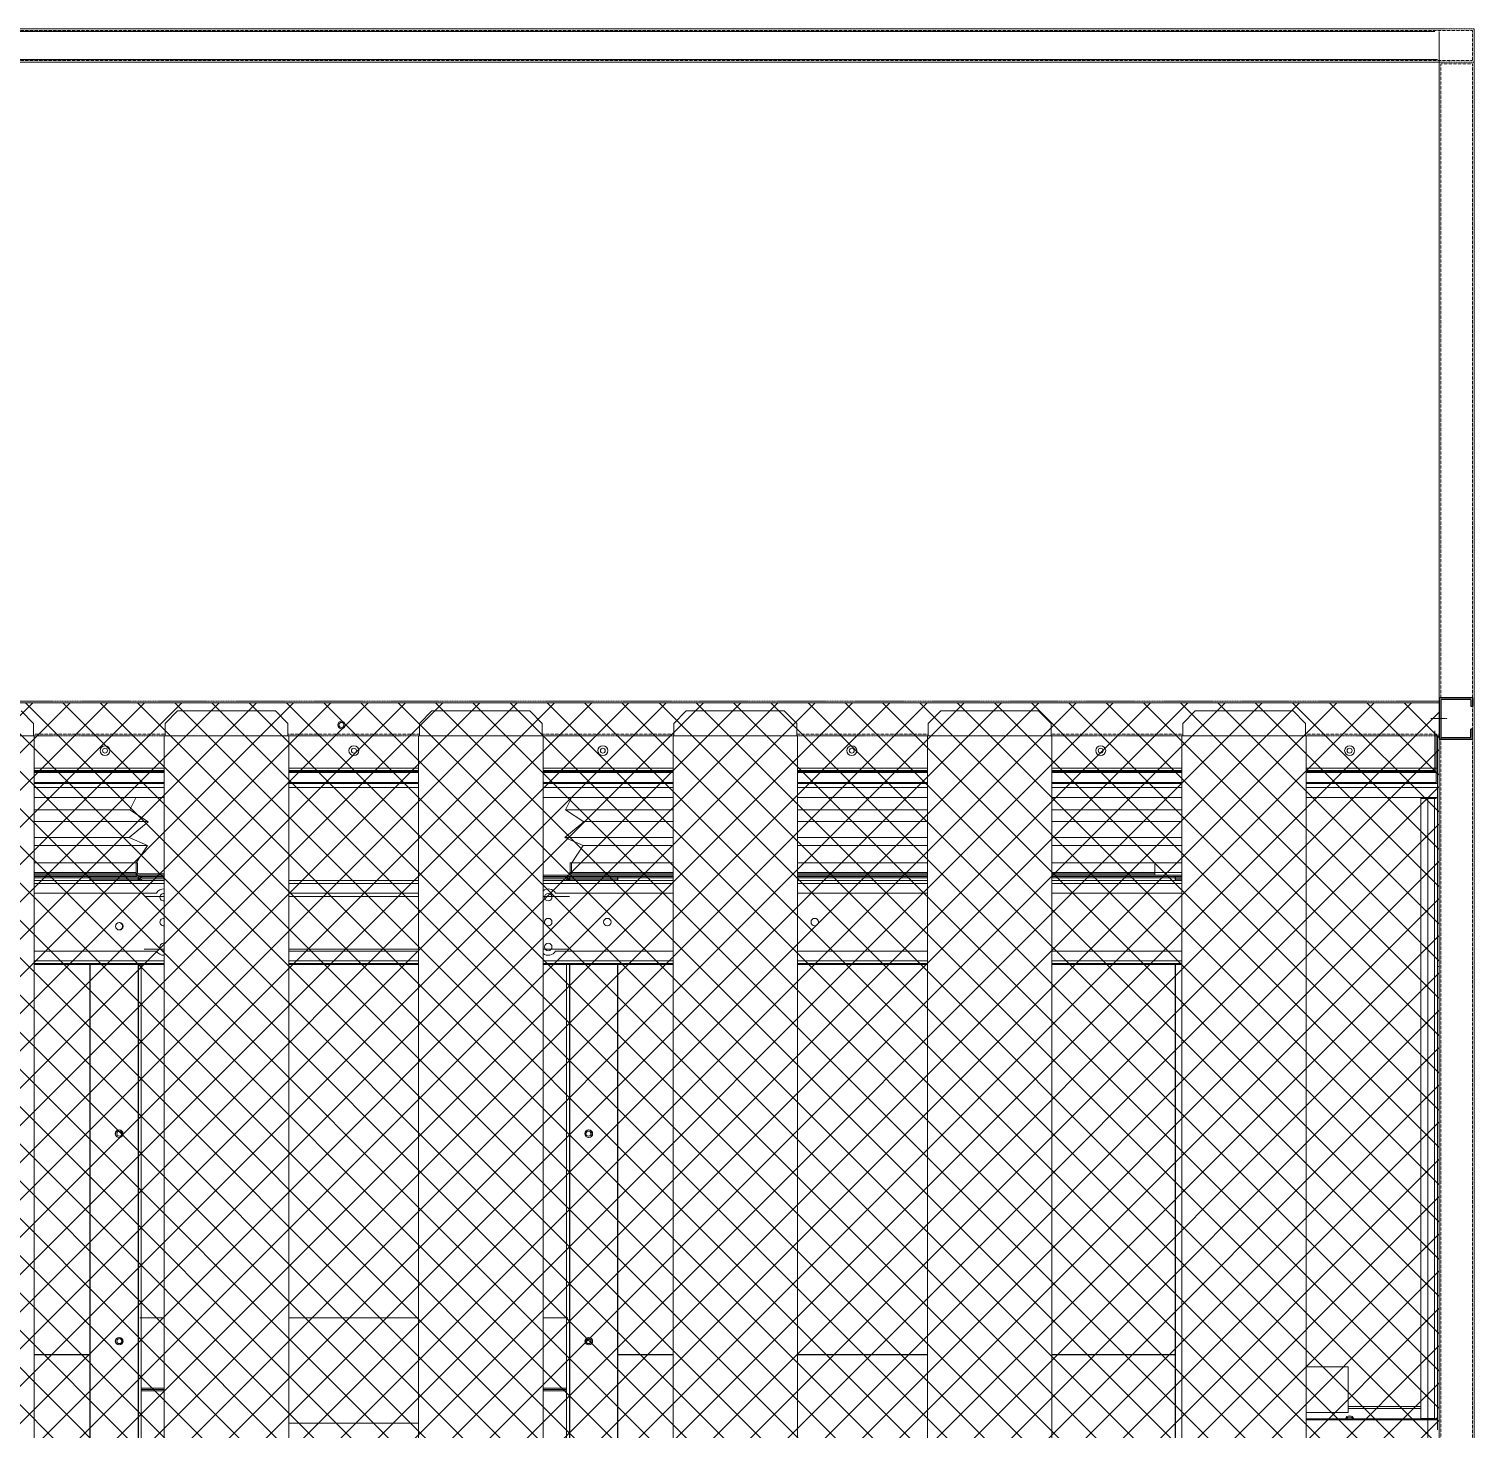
# Model space of a CAD drawing. Header units: millimetres. Extents: x -662372 to 32037, y -140374 to 23117.
# Drawn here: x 23288 to 25029, y 11219 to 12906 of the extents above; entities that cross this region are included whole.
import ezdxf

# ---------------------------------------------------------------- set-up
doc = ezdxf.new("R2010")
doc.units = ezdxf.units.MM
for name, pattern in [('CENTER', [2, 1.25, -0.25, 0.25, -0.25]), ('HIDDEN', [0.375, 0.25, -0.125]), ('HIDDENX2', [0.75, 0.5, -0.25])]:
    doc.linetypes.add(name, pattern=pattern)
doc.layers.add('center', color=1, linetype='CENTER')
doc.layers.add('HIDD', color=2, linetype='HIDDENX2')

# ---------------------------------------------------------------- blocks, each defined once
blk = doc.blocks.new('3753456')
at = {"color": 0, "lineweight": 5}
for p, q in [((337590.2, 91235.5), (337597.8, 91251)), ((337612.3, 91221.4), (337590.2, 91235.5)), ((337589.4, 91202.2), (337612.3, 91221.4)), ((337611.6, 91192.6), (337589.4, 91202.2)), ((337597.8, 91172), (337611.6, 91192.6))]:
    blk.add_line(p, q, dxfattribs=at)
blk = doc.blocks.new('435')
for p, q in [((-131382, 21088.8), (-131342, 21088.8)), ((-131382, 21088.8), (-131382, 21078.8)), ((-131380, 21078.8), (-131382, 21078.8)), ((-131380, 21086.8), (-131344, 21086.8)), ((-131380, 21086.8), (-131380, 21078.8)), ((-131344, 21086.8), (-131344, 21040.8)), ((-131342, 21088.8), (-131342, 21038.8)), ((-131342, 21088.8), (-131342, 21038.8)), ((-131382, 21038.8), (-131382, 21050.8)), ((-131382, 21050.8), (-131380, 21050.8)), ((-131380, 21040.8), (-131380, 21050.8)), ((-131344, 21040.8), (-131380, 21040.8)), ((-131342, 21038.8), (-131382, 21038.8))]:
    blk.add_line(p, q)
blk = doc.blocks.new('2')
at = {"lineweight": 5}
h = blk.add_hatch(dxfattribs=at)
h.set_pattern_fill('ANSI37', scale=10)
h.set_pattern_definition([(45, (-921704.338, -423093.257), (-22.4506403, 22.4506403), []), (135, (-921704.338, -423093.257), (-22.4506403, -22.4506403), [])])
h.paths.add_polyline_path([(22371.3, 12094.3), (22371.3, 10014.3), (24987.3, 10014.3), (24987.3, 12094.3)])
at = {"color": 7, "lineweight": 20}
for p, q in [((24982.2, 12906.3), (22376.4, 12906.3)), ((24982.2, 12903.2), (22376.4, 12903.2)), ((24987.3, 10061.4), (24987.3, 12903.2)), ((25029.3, 10061.4), (25029.3, 12903.2)), ((24985.3, 12869.4), (22373.3, 12869.4)), ((24985.3, 12866.3), (22373.3, 12866.3)), ((23294.1, 12015.5), (23450.7, 12015.5)), ((23294.1, 12012.4), (23450.7, 12012.4)), ((23450.7, 12011.4), (23294.1, 12011.4)), ((23450.7, 12010.3), (23294.1, 12010.3)), ((23600.7, 12015.5), (23757.3, 12015.5)), ((23600.7, 12012.4), (23757.3, 12012.4)), ((23757.3, 12011.4), (23600.7, 12011.4)), ((23757.3, 12010.3), (23600.7, 12010.3)), ((23907.3, 12015.5), (24063.9, 12015.5)), ((23907.3, 12012.4), (24063.9, 12012.4)), ((24063.9, 12011.4), (23907.3, 12011.4)), ((24063.9, 12010.3), (23907.3, 12010.3)), ((24213.9, 12015.5), (24370.5, 12015.5)), ((24213.9, 12012.4), (24370.5, 12012.4)), ((24370.5, 12011.4), (24213.9, 12011.4)), ((24370.5, 12010.3), (24213.9, 12010.3)), ((24520.5, 12015.5), (24677.1, 12015.5)), ((24520.5, 12012.4), (24677.1, 12012.4)), ((24677.1, 12011.4), (24520.5, 12011.4)), ((24677.1, 12010.3), (24520.5, 12010.3)), ((24827.1, 12015.5), (24982.2, 12015.5)), ((24827.1, 12012.4), (24982.2, 12012.4)), ((24983.7, 12011.4), (24827.1, 12011.4)), ((24983.7, 12010.3), (24827.1, 12010.3)), ((23294.1, 11998.2), (23450.7, 11998.2)), ((23294.1, 11997.2), (23450.7, 11997.2)), ((23450.7, 11996.9), (23294.1, 11996.9)), ((23450.7, 11992), (23294.1, 11992)), ((23600.7, 11998.2), (23757.3, 11998.2)), ((23600.7, 11997.2), (23757.3, 11997.2)), ((23757.3, 11996.9), (23600.7, 11996.9)), ((23757.3, 11992), (23600.7, 11992)), ((23907.3, 11998.2), (24063.9, 11998.2)), ((23907.3, 11997.2), (24063.9, 11997.2)), ((24063.9, 11996.9), (23907.3, 11996.9)), ((24063.9, 11992), (23907.3, 11992)), ((24213.9, 11998.2), (24370.5, 11998.2)), ((24213.9, 11997.2), (24370.5, 11997.2)), ((24370.5, 11996.9), (24213.9, 11996.9)), ((24370.5, 11992), (24213.9, 11992)), ((24520.5, 11998.2), (24677.1, 11998.2)), ((24520.5, 11997.2), (24677.1, 11997.2)), ((24677.1, 11996.9), (24520.5, 11996.9)), ((24677.1, 11992), (24520.5, 11992)), ((24827.1, 11998.2), (24983.7, 11998.2)), ((24827.1, 11997.2), (24983.7, 11997.2)), ((24985.3, 11996.9), (24827.1, 11996.9)), ((24985.3, 11992), (24827.1, 11992)), ((23294.1, 11980.1), (23450.7, 11980.1)), ((23907.3, 11980.1), (24063.9, 11980.1)), ((24213.9, 11980.1), (24370.5, 11980.1)), ((24520.5, 11980.1), (24677.1, 11980.1)), ((24827.1, 11980.1), (24985.3, 11980.1)), ((23294.1, 11879.9), (23450.7, 11879.9)), ((23600.7, 11879.9), (23757.3, 11879.9)), ((23907.3, 11879.9), (24063.9, 11879.9)), ((24213.9, 11879.9), (24370.5, 11879.9)), ((24520.5, 11879.9), (24677.1, 11879.9)), ((23294.1, 11876.4), (23450.7, 11876.4)), ((23600.7, 11876.4), (23757.3, 11876.4)), ((23907.3, 11876.4), (24063.9, 11876.4)), ((24213.9, 11876.4), (24370.5, 11876.4)), ((24520.5, 11876.4), (24677.1, 11876.4)), ((23450.7, 11783.4), (23294.1, 11783.4)), ((23450.7, 11779.9), (23294.1, 11779.9)), ((23450.7, 11778.7), (23294.1, 11778.7)), ((23361.1, 10366.4), (23361.1, 11779.9)), ((23361.6, 10366.4), (23361.6, 11779.9)), ((23419.1, 10366.4), (23419.1, 11779.9)), ((23419.6, 10366.4), (23419.6, 11779.9)), ((23423.1, 10366.4), (23423.1, 11778.7)), ((23757.3, 11783.4), (23600.7, 11783.4)), ((23757.3, 11779.9), (23600.7, 11779.9)), ((23757.3, 11778.7), (23600.7, 11778.7)), ((24063.9, 11783.4), (23907.3, 11783.4)), ((24063.9, 11779.9), (23907.3, 11779.9)), ((24063.9, 11778.7), (23907.3, 11778.7)), ((23935.5, 10366.4), (23935.5, 11778.7)), ((23939, 10366.4), (23939, 11779.9)), ((23939.5, 10366.4), (23939.5, 11779.9)), ((23997, 10366.4), (23997, 11779.9)), ((23997.5, 10366.4), (23997.5, 11779.9)), ((24370.5, 11783.4), (24213.9, 11783.4)), ((24370.5, 11779.9), (24213.9, 11779.9)), ((24370.5, 11778.7), (24213.9, 11778.7)), ((24677.1, 11783.4), (24520.5, 11783.4)), ((24677.1, 11779.9), (24520.5, 11779.9)), ((24677.1, 11778.7), (24520.5, 11778.7)), ((24669.1, 10366.4), (24669.1, 11779.9)), ((24669.6, 10366.4), (24669.6, 11779.9))]:
    blk.add_line(p, q, dxfattribs=at)
at = {"lineweight": 20}
for p, q in [((24987.3, 10056.3), (24987.3, 12866.3)), ((22371.3, 12094.3), (24987.3, 12094.3)), ((24987.3, 12094.3), (24987.3, 10014.3)), ((23293.1, 12069.3), (23278.1, 12084.3)), ((23451.7, 12069.3), (23466.7, 12084.3)), ((23584.7, 12084.3), (23466.7, 12084.3)), ((23599.7, 12069.3), (23584.7, 12084.3)), ((23758.3, 12069.3), (23773.3, 12084.3)), ((23891.3, 12084.3), (23773.3, 12084.3)), ((23906.3, 12069.3), (23891.3, 12084.3)), ((24064.9, 12069.3), (24079.9, 12084.3)), ((24197.9, 12084.3), (24079.9, 12084.3)), ((24212.9, 12069.3), (24197.9, 12084.3)), ((24371.5, 12069.3), (24386.5, 12084.3)), ((24504.5, 12084.3), (24386.5, 12084.3)), ((24519.5, 12069.3), (24504.5, 12084.3)), ((24678.1, 12069.3), (24693.1, 12084.3)), ((24811.1, 12084.3), (24693.1, 12084.3)), ((24826.1, 12069.3), (24811.1, 12084.3)), ((23293.1, 12054.3), (23293.1, 12069.3)), ((23294.1, 10065.3), (23294.1, 12054.3)), ((23450.7, 10065.3), (23450.7, 12054.3)), ((23451.7, 12054.3), (23451.7, 12069.3)), ((23599.7, 12054.3), (23599.7, 12069.3)), ((23600.7, 10065.3), (23600.7, 12054.3)), ((23757.3, 10065.3), (23757.3, 12054.3)), ((23758.3, 12054.3), (23758.3, 12069.3)), ((23906.3, 12054.3), (23906.3, 12069.3)), ((23907.3, 10065.3), (23907.3, 12054.3)), ((24063.9, 10065.3), (24063.9, 12054.3)), ((24064.9, 12054.3), (24064.9, 12069.3)), ((24212.9, 12054.3), (24212.9, 12069.3)), ((24213.9, 10065.3), (24213.9, 12054.3)), ((24370.5, 10065.3), (24370.5, 12054.3)), ((24371.5, 12054.3), (24371.5, 12069.3)), ((24519.5, 12054.3), (24519.5, 12069.3)), ((24520.5, 10065.3), (24520.5, 12054.3)), ((24677.1, 10065.3), (24677.1, 12054.3)), ((24678.1, 12054.3), (24678.1, 12069.3)), ((24826.1, 12054.3), (24826.1, 12069.3)), ((24827.1, 10065.3), (24827.1, 12054.3))]:
    blk.add_line(p, q, dxfattribs=at)
at = {"color": 0, "lineweight": 20}
for p, q in [((23144.1, 12054.3), (23294.1, 12054.3)), ((23450.7, 12054.3), (23600.7, 12054.3)), ((23757.3, 12054.3), (23907.3, 12054.3)), ((24063.9, 12054.3), (24213.9, 12054.3)), ((24370.5, 12054.3), (24520.5, 12054.3)), ((24827.1, 12054.3), (24677.1, 12054.3)), ((24973.4, 10057.9), (24973.4, 11978.7)), ((23409.2, 11965), (23294.1, 11965)), ((23294.1, 11951), (23431.3, 11951)), ((24063.9, 11965), (23934.2, 11965)), ((23956.3, 11951), (24063.9, 11951)), ((24370.5, 11965), (24213.9, 11965)), ((24213.9, 11951), (24370.5, 11951)), ((24677.1, 11965), (24520.5, 11965)), ((24520.5, 11951), (24677.1, 11951)), ((23294.1, 11931.8), (23408.4, 11931.8)), ((23933.4, 11931.8), (24063.9, 11931.8)), ((24213.9, 11931.8), (24370.5, 11931.8)), ((24520.5, 11931.8), (24677.1, 11931.8)), ((23430.6, 11922.2), (23294.1, 11922.2)), ((24063.9, 11922.2), (23955.6, 11922.2)), ((24370.5, 11922.2), (24213.9, 11922.2)), ((24677.1, 11922.2), (24520.5, 11922.2))]:
    blk.add_line(p, q, dxfattribs=at)
at = {"color": 7, "lineweight": 20, "ltscale": 0.001669}
blk.add_line((24982.2, 12060.5), (24982.2, 12057.5), dxfattribs=at)
at = {"color": 7, "lineweight": 20, "ltscale": 0.025}
blk.add_line((24982.2, 12015.5), (24982.2, 12060.5), dxfattribs=at)
at = {"color": 7, "lineweight": 20, "ltscale": 1.32336e-05}
blk.add_line((24982.2, 12055.9), (24982.2, 12055.9), dxfattribs=at)
at = {"color": 7, "lineweight": 20, "ltscale": 0.000579045}
blk.add_line((24982.2, 12054.4), (24982.2, 12055.4), dxfattribs=at)
at = {"color": 7, "lineweight": 20, "ltscale": 0.021611}
for p, q in [((24983.7, 12015.5), (24983.7, 12054.4)), ((24983.7, 12015.5), (24983.7, 12054.4)), ((24985.3, 12015.5), (24985.3, 12054.4)), ((24985.3, 12015.5), (24985.3, 12054.4))]:
    blk.add_line(p, q, dxfattribs=at)
at = {"color": 7, "lineweight": 20, "ltscale": 0.000833333}
for p, q in [((24983.7, 12015.5), (24982.2, 12015.5)), ((23361.1, 11881.9), (23361.1, 11880.4)), ((23361.6, 11881.9), (23361.6, 11880.4)), ((23416.8, 11888.1), (23416.8, 11889.6)), ((23418.6, 11886.5), (23420.1, 11886.5)), ((23419.1, 11881.9), (23419.1, 11880.4)), ((23419.6, 11881.9), (23419.6, 11880.4)), ((23939, 11881.9), (23939, 11880.4)), ((23939.5, 11881.9), (23939.5, 11880.4)), ((23997, 11881.9), (23997, 11880.4)), ((23997.5, 11881.9), (23997.5, 11880.4)), ((24644.5, 11888.1), (24644.5, 11889.6)), ((24669.1, 11881.9), (24669.1, 11880.4)), ((24669.6, 11881.9), (24669.6, 11880.4))]:
    blk.add_line(p, q, dxfattribs=at)
at = {"color": 7, "lineweight": 20, "ltscale": 0.001722}
blk.add_line((24982.2, 12012.4), (24982.2, 12015.5), dxfattribs=at)
at = {"color": 7, "lineweight": 20, "ltscale": 0.010219}
for p, q in [((24983.7, 12015.5), (24983.7, 11997.1)), ((24985.3, 12015.5), (24985.3, 11997.1))]:
    blk.add_line(p, q, dxfattribs=at)
at = {"color": 7, "lineweight": 20, "ltscale": 0.000888889}
for p, q in [((24985.3, 12015.5), (24983.7, 12015.5)), ((24985.3, 11997.1), (24983.7, 11997.1)), ((23417, 11901.5), (23418.6, 11901.5)), ((23941.6, 11901.5), (23940, 11901.5)), ((23416.8, 11888.1), (23416.8, 11886.5)), ((23417, 11884.9), (23417, 11886.5)), ((23420.1, 11886.5), (23420.1, 11884.9)), ((23940, 11884.9), (23941.6, 11884.9)), ((23941.6, 11884.9), (23941.6, 11886.5)), ((24644.5, 11888.1), (24644.5, 11886.5))]:
    blk.add_line(p, q, dxfattribs=at)
at = {"color": 7, "lineweight": 20, "ltscale": 0.006747}
blk.add_line((24983.7, 11998.2), (24983.7, 12010.3), dxfattribs=at)
at = {"color": 7, "lineweight": 20, "ltscale": 0.010301}
blk.add_line((24985.3, 11996.9), (24985.3, 12015.5), dxfattribs=at)
blk.add_line((24985.3, 11996.9), (24985.3, 12015.5), dxfattribs=at)
at = {"color": 7, "lineweight": 20, "ltscale": 0.00275}
blk.add_line((24985.3, 11996.9), (24985.3, 11992), dxfattribs=at)
at = {"color": 7, "lineweight": 20, "ltscale": 0.00658}
for p, q in [((24985.3, 11980.1), (24985.3, 11992)), ((24985.3, 11218.2), (24985.3, 11230))]:
    blk.add_line(p, q, dxfattribs=at)
at = {"color": 7, "lineweight": 20, "ltscale": 0.00583}
blk.add_line((24985.3, 11992), (24985.3, 11981.5), dxfattribs=at)
at = {"color": 7, "lineweight": 20, "ltscale": 0.009167}
for p, q in [((24981.8, 11980.1), (24965.3, 11980.1)), ((24981.8, 11978.7), (24965.3, 11978.7)), ((24965.3, 11231.5), (24981.8, 11231.5))]:
    blk.add_line(p, q, dxfattribs=at)
at = {"color": 7, "lineweight": 20, "ltscale": 0.000773611}
for p, q in [((24965.3, 11978.7), (24965.3, 11980.1)), ((24985.3, 11230), (24985.3, 11231.4))]:
    blk.add_line(p, q, dxfattribs=at)
at = {"color": 7, "lineweight": 20, "ltscale": 0.415127}
for p, q in [((24965.3, 11978.7), (24965.3, 11231.5)), ((24981.8, 11231.5), (24981.8, 11978.7)), ((24985.3, 11233.9), (24985.3, 11981.1))]:
    blk.add_line(p, q, dxfattribs=at)
at = {"color": 7, "lineweight": 20, "ltscale": 2.39452e-05}
blk.add_line((24981.8, 11980.1), (24981.8, 11980.1), dxfattribs=at)
at = {"color": 7, "lineweight": 20, "ltscale": 0.000193403}
blk.add_line((24985.3, 11981.1), (24985.3, 11981.5), dxfattribs=at)
at = {"color": 7, "lineweight": 20, "ltscale": 0.015084}
blk.add_line((24985.3, 11953), (24985.3, 11980.1), dxfattribs=at)
at = {"color": 7, "lineweight": 20, "ltscale": 0.098092}
blk.add_line((24985.3, 11776.4), (24985.3, 11953), dxfattribs=at)
at = {"color": 7, "lineweight": 20, "ltscale": 0.434111}
for p, q in [((23294.1, 11901.5), (23416.8, 11901.5)), ((23939.4, 11901.5), (24063.9, 11901.5)), ((24213.9, 11901.5), (24370.5, 11901.5)), ((24520.5, 11901.5), (24644.5, 11901.5)), ((23294.1, 11889.6), (23416.8, 11889.6)), ((23294.1, 11888.1), (23416.8, 11888.1)), ((23294.1, 11886.5), (23416.8, 11886.5)), ((23938.5, 11886.5), (24063.9, 11886.5)), ((23939.3, 11888.1), (24063.9, 11888.1)), ((24213.9, 11888.1), (24370.5, 11888.1)), ((24213.9, 11886.5), (24370.5, 11886.5)), ((24520.5, 11888.1), (24644.5, 11888.1)), ((24520.5, 11886.5), (24644.5, 11886.5))]:
    blk.add_line(p, q, dxfattribs=at)
at = {"color": 7, "lineweight": 20, "ltscale": 0.006611}
for p, q in [((23416.8, 11901.5), (23416.8, 11889.6)), ((23417, 11889.6), (23417, 11901.5)), ((23418.6, 11889.6), (23418.6, 11901.5)), ((23940, 11901.5), (23940, 11889.6)), ((23941.6, 11901.5), (23941.6, 11889.6)), ((24644.5, 11901.5), (24644.5, 11889.6))]:
    blk.add_line(p, q, dxfattribs=at)
at = {"color": 7, "lineweight": 20, "ltscale": 0.044611}
for p, q in [((24677.1, 11901.5), (24644.5, 11901.5)), ((24677.1, 11889.6), (24644.5, 11889.6))]:
    blk.add_line(p, q, dxfattribs=at)
at = {"color": 7, "lineweight": 20, "ltscale": 0.435222}
for p, q in [((23417, 11886.5), (23294.1, 11886.5)), ((23417, 11884.9), (23294.1, 11884.9)), ((24063.9, 11886.5), (23941.6, 11886.5)), ((24063.9, 11884.9), (23941.6, 11884.9)), ((24370.5, 11886.5), (24213.9, 11886.5)), ((24370.5, 11884.9), (24213.9, 11884.9)), ((24677.1, 11886.5), (24520.5, 11886.5)), ((24677.1, 11884.9), (24520.5, 11884.9))]:
    blk.add_line(p, q, dxfattribs=at)
at = {"color": 7, "lineweight": 20, "ltscale": 0.432889}
for p, q in [((23294.1, 11884.9), (23414.9, 11884.9)), ((23943.7, 11884.9), (24063.9, 11884.9)), ((24213.9, 11884.9), (24370.5, 11884.9)), ((24520.5, 11884.9), (24677.1, 11884.9))]:
    blk.add_line(p, q, dxfattribs=at)
at = {"color": 7, "lineweight": 20, "ltscale": 0.373111}
for p, q in [((23361.1, 11883.4), (23294.1, 11883.4)), ((24063.9, 11883.4), (23997.5, 11883.4)), ((24370.5, 11883.4), (24213.9, 11883.4)), ((24669.1, 11883.4), (24520.5, 11883.4)), ((23361.1, 11308.9), (23294.1, 11308.9)), ((23294.1, 11308.8), (23361.1, 11308.8)), ((23294.1, 11308.6), (23361.1, 11308.6)), ((23361.1, 11308.6), (23294.1, 11308.6)), ((24063.9, 11308.9), (23997.5, 11308.9)), ((23997.5, 11308.8), (24063.9, 11308.8)), ((23997.5, 11308.6), (24063.9, 11308.6)), ((24063.9, 11308.6), (23997.5, 11308.6)), ((24370.5, 11308.9), (24213.9, 11308.9)), ((24213.9, 11308.8), (24370.5, 11308.8)), ((24213.9, 11308.6), (24370.5, 11308.6)), ((24370.5, 11308.6), (24213.9, 11308.6)), ((24669.1, 11308.9), (24520.5, 11308.9)), ((24520.5, 11308.8), (24669.1, 11308.8)), ((24520.5, 11308.6), (24669.1, 11308.6)), ((24669.1, 11308.6), (24520.5, 11308.6))]:
    blk.add_line(p, q, dxfattribs=at)
at = {"color": 7, "lineweight": 20, "ltscale": 0.001111}
for p, q in [((23361.1, 11881.9), (23361.1, 11883.9)), ((23361.6, 11881.9), (23361.6, 11883.9)), ((23419.1, 11881.9), (23419.1, 11883.9)), ((23419.6, 11881.9), (23419.6, 11883.9)), ((23939, 11881.9), (23939, 11883.9)), ((23939.5, 11881.9), (23939.5, 11883.9)), ((23997, 11881.9), (23997, 11883.9)), ((23997.5, 11881.9), (23997.5, 11883.9)), ((24669.1, 11881.9), (24669.1, 11883.9)), ((24669.6, 11881.9), (24669.6, 11883.9)), ((24987.3, 11776.4), (24985.3, 11776.4))]:
    blk.add_line(p, q, dxfattribs=at)
at = {"color": 7, "lineweight": 20, "ltscale": 0.032222}
for p, q in [((23419.1, 11883.9), (23361.1, 11883.9)), ((23419.1, 11881.9), (23361.1, 11881.9)), ((23419.1, 11880.4), (23361.1, 11880.4)), ((23419.6, 11883.9), (23361.6, 11883.9)), ((23419.6, 11881.9), (23361.6, 11881.9)), ((23419.6, 11880.4), (23361.6, 11880.4)), ((23939, 11883.9), (23997, 11883.9)), ((23939, 11881.9), (23997, 11881.9)), ((23939, 11880.4), (23997, 11880.4)), ((23939.5, 11883.9), (23997.5, 11883.9)), ((23939.5, 11881.9), (23997.5, 11881.9)), ((23939.5, 11880.4), (23997.5, 11880.4)), ((24677.1, 11883.9), (24669.1, 11883.9)), ((24677.1, 11881.9), (24669.1, 11881.9)), ((24677.1, 11880.4), (24669.1, 11880.4)), ((24677.1, 11883.9), (24669.6, 11883.9)), ((24677.1, 11881.9), (24669.6, 11881.9)), ((24677.1, 11880.4), (24669.6, 11880.4))]:
    blk.add_line(p, q, dxfattribs=at)
at = {"color": 7, "lineweight": 20, "ltscale": 0.000277763}
for p, q in [((23361.1, 11879.9), (23361.1, 11880.4)), ((23361.6, 11879.9), (23361.6, 11880.4)), ((23419.1, 11879.9), (23419.1, 11880.4)), ((23419.6, 11879.9), (23419.6, 11880.4)), ((23939, 11879.9), (23939, 11880.4)), ((23939.5, 11879.9), (23939.5, 11880.4)), ((23997, 11879.9), (23997, 11880.4)), ((23997.5, 11879.9), (23997.5, 11880.4)), ((24669.1, 11879.9), (24669.1, 11880.4)), ((24669.6, 11879.9), (24669.6, 11880.4))]:
    blk.add_line(p, q, dxfattribs=at)
at = {"color": 7, "lineweight": 20, "ltscale": 0.022444}
blk.add_line((23376.6, 11884.9), (23417, 11884.9), dxfattribs=at)
at = {"color": 7, "lineweight": 20, "ltscale": 0.000555547}
for p, q in [((23376.6, 11883.9), (23376.6, 11884.9)), ((23417, 11884.9), (23417, 11883.9)), ((23940, 11883.9), (23940, 11884.9)), ((23941.6, 11884.9), (23941.6, 11883.9)), ((23990, 11884.9), (23990, 11883.9))]:
    blk.add_line(p, q, dxfattribs=at)
at = {"color": 7, "lineweight": 20, "ltscale": 0.000215038}
blk.add_line((23418.6, 11886.5), (23418.6, 11886.1), dxfattribs=at)
at = {"color": 7, "lineweight": 20, "ltscale": 0.001944}
for p, q in [((23423.1, 11880.4), (23419.6, 11880.4)), ((23935.5, 11880.4), (23939, 11880.4))]:
    blk.add_line(p, q, dxfattribs=at)
at = {"color": 7, "lineweight": 20, "ltscale": 0.0205}
for p, q in [((23420.1, 11888.1), (23450.7, 11888.1)), ((23420.1, 11886.5), (23450.7, 11886.5)), ((23420.1, 11886.5), (23450.7, 11886.5)), ((23420.1, 11884.9), (23450.7, 11884.9)), ((23907.3, 11886.5), (23938.5, 11886.5))]:
    blk.add_line(p, q, dxfattribs=at)
at = {"color": 7, "lineweight": 20, "ltscale": 1.33788e-05}
blk.add_line((23420.1, 11884.9), (23420.1, 11884.9), dxfattribs=at)
at = {"color": 7, "lineweight": 20, "ltscale": 0.000582846}
blk.add_line((23421.6, 11883.9), (23421.6, 11882.8), dxfattribs=at)
at = {"color": 7, "lineweight": 20, "ltscale": 0.001349}
blk.add_line((23424, 11883.9), (23421.6, 11883.9), dxfattribs=at)
at = {"color": 7, "lineweight": 20, "ltscale": 0.000187053}
blk.add_line((23422.6, 11883.9), (23422.6, 11883.6), dxfattribs=at)
at = {"color": 7, "lineweight": 20, "ltscale": 0.000793738}
blk.add_line((23424, 11883.9), (23422.6, 11883.9), dxfattribs=at)
at = {"color": 7, "lineweight": 20, "ltscale": 0.000277762}
blk.add_line((23423.1, 11879.9), (23423.1, 11880.4), dxfattribs=at)
at = {"color": 7, "lineweight": 20, "ltscale": 0.019167}
for p, q in [((23450.7, 11883.9), (23424.1, 11883.9)), ((23450.7, 11881.9), (23424.1, 11881.9)), ((23450.7, 11883.9), (23424.6, 11883.9)), ((23450.7, 11881.9), (23424.6, 11881.9)), ((23907.3, 11883.9), (23934.5, 11883.9)), ((23907.3, 11883.9), (23934, 11883.9)), ((23907.3, 11881.9), (23934.5, 11881.9)), ((23907.3, 11881.9), (23934, 11881.9))]:
    blk.add_line(p, q, dxfattribs=at)
at = {"color": 7, "lineweight": 20, "ltscale": 0.021333}
for p, q in [((23907.3, 11886.5), (23940, 11886.5)), ((23940, 11884.9), (23907.3, 11884.9))]:
    blk.add_line(p, q, dxfattribs=at)
at = {"color": 7, "lineweight": 20, "ltscale": 0.000794473}
blk.add_line((23934.6, 11883.9), (23936, 11883.9), dxfattribs=at)
at = {"color": 7, "lineweight": 20, "ltscale": 0.00135}
blk.add_line((23934.6, 11883.9), (23937, 11883.9), dxfattribs=at)
at = {"color": 7, "lineweight": 20, "ltscale": 0.000277761}
blk.add_line((23935.5, 11879.9), (23935.5, 11880.4), dxfattribs=at)
at = {"color": 7, "lineweight": 20, "ltscale": 0.000187402}
blk.add_line((23936, 11883.9), (23936, 11883.6), dxfattribs=at)
at = {"color": 7, "lineweight": 20, "ltscale": 0.000583596}
blk.add_line((23937, 11883.9), (23937, 11882.8), dxfattribs=at)
at = {"color": 7, "lineweight": 20, "ltscale": 0.042722}
blk.add_line((23939.3, 11889.6), (23940, 11889.6), dxfattribs=at)
at = {"color": 7, "lineweight": 20, "ltscale": 0.3905}
for p, q in [((23941.6, 11889.6), (24063.9, 11889.6)), ((24213.9, 11889.6), (24370.5, 11889.6)), ((24520.5, 11889.6), (24644.5, 11889.6))]:
    blk.add_line(p, q, dxfattribs=at)
at = {"color": 7, "lineweight": 20, "ltscale": 0.026889}
blk.add_line((23941.6, 11884.9), (23990, 11884.9), dxfattribs=at)
at = {"color": 7, "lineweight": 20, "ltscale": 0.460044}
for p, q in [((23441.5, 11864.9), (23294.1, 11864.9)), ((24063.9, 11864.9), (23922.2, 11864.9)), ((24370.5, 11864.9), (24213.9, 11864.9)), ((24677.1, 11864.9), (24520.5, 11864.9)), ((23294.1, 11794.9), (23441.5, 11794.9)), ((23922.2, 11794.9), (24063.9, 11794.9)), ((24213.9, 11794.9), (24370.5, 11794.9)), ((24520.5, 11794.9), (24677.1, 11794.9))]:
    blk.add_line(p, q, dxfattribs=at)
at = {"color": 7, "lineweight": 20, "ltscale": 0.247822}
for p, q in [((23757.3, 11864.9), (23600.7, 11864.9)), ((23600.7, 11794.9), (23757.3, 11794.9))]:
    blk.add_line(p, q, dxfattribs=at)
at = {"color": 7, "linetype": 'Continuous', "lineweight": 20}
for p, q in [((23426.8, 11860.9), (23450.7, 11860.9)), ((23600.7, 11860.9), (23757.3, 11860.9)), ((23907.3, 11860.9), (23939.2, 11860.9)), ((23426.5, 11797.4), (23450.7, 11797.4)), ((23600.7, 11797.4), (23757.3, 11797.4)), ((23907.3, 11797.4), (23938.9, 11797.4)), ((23421.1, 11352.9), (23450.7, 11352.9)), ((23600.7, 11352.9), (23757.3, 11352.9)), ((23907.3, 11352.9), (23937, 11352.9)), ((23600.7, 11225.9), (23757.3, 11225.9))]:
    blk.add_line(p, q, dxfattribs=at)
at = {"color": 7, "lineweight": 20, "ltscale": 0.042111}
for p, q in [((24827.1, 11294), (24877.7, 11294)), ((24827.1, 11239), (24877.7, 11239))]:
    blk.add_line(p, q, dxfattribs=at)
at = {"color": 7, "lineweight": 20, "ltscale": 0.00187}
blk.add_line((24877.7, 11290.6), (24877.7, 11294), dxfattribs=at)
at = {"color": 7, "lineweight": 20, "ltscale": 0.028685}
blk.add_line((24877.7, 11239), (24877.7, 11290.6), dxfattribs=at)
at = {"color": 7, "lineweight": 20, "ltscale": 0.018833}
for p, q in [((23450.7, 11268.1), (23423.1, 11268.1)), ((23423.1, 11266.5), (23450.7, 11266.5)), ((23423.1, 11266.5), (23450.7, 11266.5)), ((23450.7, 11264.9), (23423.1, 11264.9)), ((23907.3, 11268.1), (23935.5, 11268.1)), ((23935.5, 11266.5), (23907.3, 11266.5)), ((23935.5, 11266.5), (23907.3, 11266.5)), ((23907.3, 11264.9), (23935.5, 11264.9))]:
    blk.add_line(p, q, dxfattribs=at)
at = {"color": 7, "lineweight": 20, "ltscale": 0.048667}
for p, q in [((24877.7, 11246), (24965.3, 11246)), ((24877.7, 11243.9), (24965.3, 11243.9))]:
    blk.add_line(p, q, dxfattribs=at)
at = {"color": 7, "lineweight": 20, "ltscale": 0.00694}
blk.add_line((24985.3, 11243.9), (24985.3, 11231.4), dxfattribs=at)
at = {"color": 7, "lineweight": 20, "ltscale": 0.004264}
blk.add_line((24985.3, 11239.1), (24985.3, 11231.4), dxfattribs=at)
at = {"color": 7, "lineweight": 20, "ltscale": 0.100501}
for p, q in [((24985.3, 11231.4), (24827.1, 11231.4)), ((24985.3, 11230), (24827.1, 11230))]:
    blk.add_line(p, q, dxfattribs=at)
at = {"color": 7, "lineweight": 20, "ltscale": 0.000154576}
blk.add_line((24983.3, 11231.4), (24983.3, 11231.7), dxfattribs=at)
at = {"color": 7, "lineweight": 20, "ltscale": 0.007184}
blk.add_line((24985.3, 11221), (24985.3, 11233.9), dxfattribs=at)
at = {"color": 7, "lineweight": 20, "ltscale": 0.000235167}
blk.add_line((24985.3, 11219.1), (24985.3, 11219.6), dxfattribs=at)
at = {"color": 7, "lineweight": 20}
for centre, radius in [((23664.3, 12067.5), 4.5), ((23664.3, 12067.5), 3), ((23379.3, 12036.5), 6), ((23379.3, 12036.5), 3), ((23679.3, 12036.5), 6), ((23679.3, 12036.5), 3), ((23979.3, 12036.5), 6), ((23979.3, 12036.5), 3), ((24279.3, 12036.5), 6), ((24279.3, 12036.5), 3), ((24579.3, 12036.5), 6), ((24579.3, 12036.5), 3), ((24879.3, 12036.5), 6), ((24879.3, 12036.5), 3), ((23913.5, 11859.9), 4.5), ((23396.6, 11824.9), 4.5), ((23913.5, 11829.9), 4.5), ((23984.7, 11829.9), 4.5), ((24234.7, 11829.9), 4.5), ((23913.5, 11799.9), 4.5), ((23396.1, 11574.9), 4.5), ((23396.6, 11574.9), 4.5), ((23396.6, 11574.9), 3), ((23962, 11574.9), 4.5), ((23962.5, 11574.9), 4.5), ((23962, 11574.9), 3), ((23396.1, 11324.9), 4.5), ((23396.6, 11324.9), 4.5), ((23396.6, 11324.9), 3), ((23962, 11324.9), 4.5), ((23962.5, 11324.9), 4.5), ((23962, 11324.9), 3)]:
    blk.add_circle(centre, radius, dxfattribs=at)
for centre, radius, start, end in [((23420.1, 11889.6), 3.1, 180, 270), ((23420.1, 11883.4), 3.1, 90, 170.7179), ((23420.1, 11889.6), 1.5, 180, 270), ((23420.1, 11883.4), 1.5, 90, 160.5281), ((23423.1, 11880.4), 3.5, 115.377, 180), ((23424.1, 11880.4), 3.5, 90, 180), ((23424.6, 11880.4), 3.5, 90, 180), ((23424.1, 11880.4), 1.5, 90, 180), ((23424.6, 11880.4), 1.5, 90, 180), ((23934, 11880.4), 3.5, 0, 90), ((23934, 11880.4), 1.5, 0, 90), ((23934.5, 11880.4), 3.5, 0, 90), ((23934.5, 11880.4), 1.5, 0, 90), ((23935.5, 11880.4), 3.5, 1.1186, 64.6231), ((23938.5, 11889.6), 1.5, 270.5383, 0), ((23938.5, 11889.6), 3.1, 270, 270.3745), ((23940, 11884.9), 1.6, 0, 90), ((23938.5, 11889.6), 3.1, 331.0629, 0), ((23450.1, 11859.9), 10, 86.5602, 150.0003), ((23450.1, 11859.9), 4.5, 82.3377, 277.6623), ((23913.5, 11859.9), 10, 29.9997, 128.3161), ((23396.6, 11824.9), 4.5, 93.1847, 270), ((23396.1, 11824.9), 4.5, 273.1847, 86.8153), ((23450.1, 11829.9), 4.5, 82.3377, 277.6623), ((23450.1, 11799.9), 10, 210.0003, 273.4398), ((23450.1, 11799.9), 4.5, 82.3377, 277.6623), ((23913.5, 11799.9), 10, 231.6839, 329.9997)]:
    blk.add_arc(centre, radius, start, end, dxfattribs=at)
for centre, major_axis, ratio, start_param, end_param in [((24982.2, 12054.4), (-3.1, 0), 0.695361, 3.141593, 3.169781), ((23379.3, 12011.7), (-3, 0), 0.695361, 5.942736, 6.283214), ((23379.3, 12011.7), (-3, 0), 0.695361, 0.000029, 0.127836), ((23379.3, 12010.5), (-3, 0), 0.695361, 5.196445, 5.846004), ((23379.3, 12009.1), (4.5, 0), 0.69625, 0.981351, 2.160242), ((23379.3, 12010.5), (-3, 0), 0.695361, 3.578774, 4.229082), ((23379.3, 12011.7), (-3, 0), 0.695361, 3.141622, 3.482042), ((23379.3, 12011.7), (-3, 0), 0.695361, 3.013425, 3.141622), ((23679.3, 12011.7), (-3, 0), 0.695361, 5.942736, 6.283214), ((23679.3, 12011.7), (-3, 0), 0.695361, 0.000029, 0.127836), ((23679.3, 12010.5), (-3, 0), 0.695361, 5.196445, 5.846004), ((23679.3, 12009.1), (4.5, 0), 0.69625, 0.981351, 2.160242), ((23679.3, 12010.5), (-3, 0), 0.695361, 3.578774, 4.229082), ((23679.3, 12011.7), (-3, 0), 0.695361, 3.141622, 3.482042), ((23679.3, 12011.7), (-3, 0), 0.695361, 3.013425, 3.141622), ((23979.3, 12011.7), (-3, 0), 0.695361, 5.942736, 6.283214), ((23979.3, 12011.7), (-3, 0), 0.695361, 0.000029, 0.127836), ((23979.3, 12010.5), (-3, 0), 0.695361, 5.196445, 5.846004), ((23979.3, 12009.1), (4.5, 0), 0.69625, 0.981351, 2.160242), ((23979.3, 12010.5), (-3, 0), 0.695361, 3.578774, 4.229082), ((23979.3, 12011.7), (-3, 0), 0.695361, 3.141622, 3.482042), ((23979.3, 12011.7), (-3, 0), 0.695361, 3.013425, 3.141622), ((24279.3, 12011.7), (-3, 0), 0.695361, 5.942736, 6.283214), ((24279.3, 12011.7), (-3, 0), 0.695361, 0.000029, 0.127836), ((24279.3, 12010.5), (-3, 0), 0.695361, 5.196445, 5.846004), ((24279.3, 12009.1), (4.5, 0), 0.69625, 0.981351, 2.160242), ((24279.3, 12010.5), (-3, 0), 0.695361, 3.578774, 4.229082), ((24279.3, 12011.7), (-3, 0), 0.695361, 3.141622, 3.482042), ((24279.3, 12011.7), (-3, 0), 0.695361, 3.013425, 3.141622), ((24579.3, 12011.7), (-3, 0), 0.695361, 5.942736, 6.283214), ((24579.3, 12011.7), (-3, 0), 0.695361, 0.000029, 0.127836), ((24579.3, 12010.5), (-3, 0), 0.695361, 5.196445, 5.846004), ((24579.3, 12009.1), (4.5, 0), 0.69625, 0.981351, 2.160242), ((24579.3, 12010.5), (-3, 0), 0.695361, 3.578774, 4.229082), ((24579.3, 12011.7), (-3, 0), 0.695361, 3.141622, 3.482042), ((24579.3, 12011.7), (-3, 0), 0.695361, 3.013425, 3.141622), ((24879.3, 12011.7), (-3, 0), 0.695361, 5.942736, 6.283214), ((24879.3, 12011.7), (-3, 0), 0.695361, 0.000029, 0.127836), ((24879.3, 12010.5), (-3, 0), 0.695361, 5.196445, 5.846004), ((24879.3, 12009.1), (4.5, 0), 0.69625, 0.981351, 2.160242), ((24879.3, 12010.5), (-3, 0), 0.695361, 3.578774, 4.229082), ((24879.3, 12011.7), (-3, 0), 0.695361, 3.141622, 3.482042), ((24879.3, 12011.7), (-3, 0), 0.695361, 3.013425, 3.141622), ((24981.8, 11981.1), (1.5, 0), 0.69625, 4.712389, 5.000678), ((24981.8, 11981.1), (3.5, 0), 0.69625, 4.712389, 5.859761), ((23415.5, 11883.4), (-3.1, 0), 0.600899, 4.061862, 4.207317), ((23419.1, 11880.4), (3.5, 0), 0.600899, 1.244393, 1.427387), ((23418.1, 11880.4), (3.5, 0), 0.600899, 0.974905, 1.127885), ((23419.1, 11880.4), (1.5, 0), 0.600899, 1.159619, 1.230721), ((23418.1, 11880.4), (1.5, 0), 0.600899, 0.007409, 0.030057), ((23939.5, 11880.4), (-3.5, 0), 0.600899, 4.855737, 5.038793), ((23940.5, 11880.4), (-3.5, 0), 0.600899, 5.1553, 5.308317), ((23939.5, 11880.4), (-1.5, 0), 0.600899, 5.052226, 5.123653), ((23941.6, 11884.9), (1.6, 0), 0.600899, 1.570796, 1.764363), ((24983.8, 11807), (1.5, 0), 0.838671, 0.007515, 0.030546), ((24879.3, 11231.7), (-4.5, 0), 0.69625, 3.141564, 6.283156), ((24879.3, 11231.7), (-4.5, 0), 0.69625, 6.283156, 6.369762), ((24879.3, 11230.3), (-4.5, 0), 0.69625, 3.522452, 5.902326), ((24879.3, 11231.7), (-4.5, 0), 0.69625, 3.05507, 3.141564), ((24981.8, 11233.9), (3.5, 0), 0.69625, 4.712389, 6.283185)]:
    blk.add_ellipse(centre, major_axis=major_axis, ratio=ratio, start_param=start_param, end_param=end_param, dxfattribs=at)
at = {"layer": 'center', "lineweight": 20}
for p, q in [((22329.3, 12906.3), (25029.3, 12906.3)), ((25029.3, 12906.3), (25029.3, 9906.3)), ((22329.3, 12866.3), (25029.3, 12866.3)), ((24987.3, 12866.1), (25029.3, 12866.1)), ((24987.3, 12866.1), (24987.3, 10056.5)), ((22329.3, 12096.3), (24987.3, 12096.3)), ((24977.3, 12075.3), (24997.3, 12075.3)), ((23294.1, 12054.3), (23450.7, 12054.3)), ((23600.7, 12054.3), (23757.3, 12054.3)), ((23907.3, 12054.3), (24063.9, 12054.3)), ((24213.9, 12054.3), (24371.5, 12054.3)), ((24519.5, 12054.3), (24677.1, 12054.3)), ((24827.1, 12054.3), (24987.3, 12054.3))]:
    blk.add_line(p, q, dxfattribs=at)
at = {"layer": 'HIDD', "linetype": 'HIDDEN', "lineweight": 20}
for p, q in [((22329.3, 12904.3), (25027.3, 12904.3)), ((25027.3, 12904.3), (25027.3, 12868.3)), ((22329.3, 12868.3), (25027.3, 12868.3)), ((24989.3, 12864.1), (25027.3, 12864.1)), ((24989.3, 12864.1), (24989.3, 12027.3)), ((24999.3, 12868.3), (24999.3, 12866.3)), ((25027.3, 12864.1), (25027.3, 10058.5)), ((22329.3, 12094.3), (24987.3, 12094.3)), ((23293.1, 12056.3), (23451.7, 12056.3)), ((23599.7, 12056.3), (23758.3, 12056.3)), ((23906.3, 12056.3), (24064.9, 12056.3)), ((24212.9, 12056.3), (24371.5, 12056.3)), ((24519.5, 12056.3), (24678.1, 12056.3)), ((24826.1, 12056.3), (24987.3, 12056.3)), ((24989.3, 12025.3), (24989.3, 10058.5))]:
    blk.add_line(p, q, dxfattribs=at)
at = {"lineweight": 20, "xscale": -1}
blk.add_blockref('435', (-106354.6, -8988.5), dxfattribs=at)
at = {"color": 0, "lineweight": 20}
for p in [(-314181, -79270.5), (-313656, -79270.5)]:
    blk.add_blockref('3753456', p, dxfattribs=at)

msp = doc.modelspace()

# ---------------------------------------------------------------- block references
msp.add_blockref('2', (0, 0))

doc.saveas('drawing.dxf')
